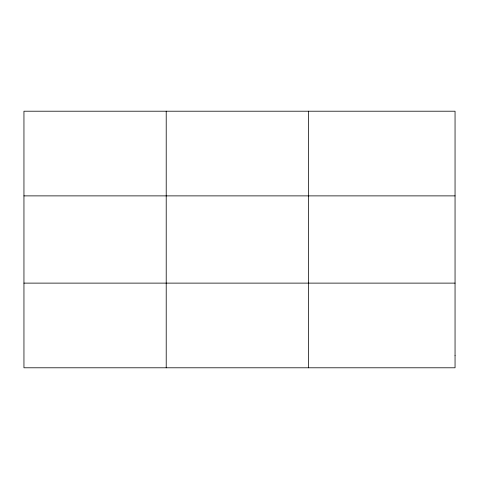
<?xml version="1.0" encoding="UTF-8"?>
<svg xmlns="http://www.w3.org/2000/svg" width="479" height="479" viewBox="0 0 479 479"><rect width="100%" height="100%" fill="white"/><g stroke="black" fill="none" stroke-linecap="round" stroke-linejoin="round"><path stroke-width="0.72" d="M166.213 111.206L166.213 367.794M308.476 111.206L308.476 367.794M23.95 195.881L455.05 195.881M23.95 283.119L455.05 283.119M455.05 355.693L455.05 367.794L23.95 367.794L23.95 111.206L455.05 111.206L455.05 355.693"/></g></svg>
